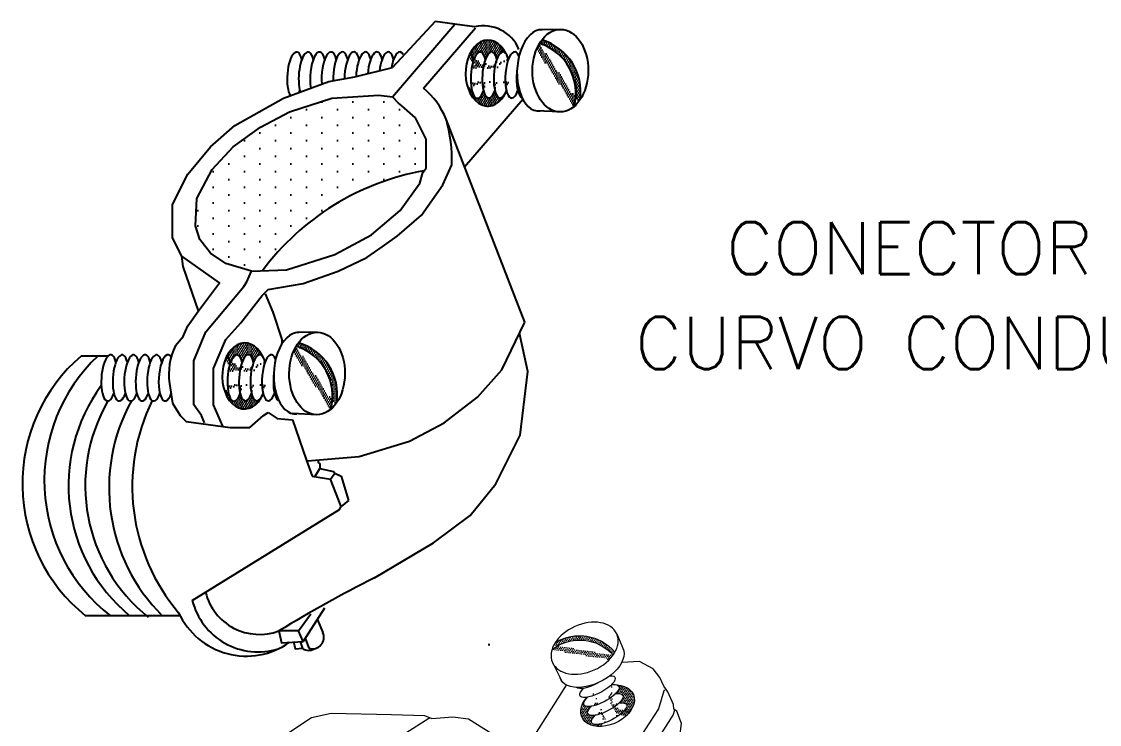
# Model space of a CAD drawing. Header units: inches. Extents: x 1693 to 10990, y 1878 to 5055.
# Drawn here: x 1929.58 to 1935.23, y 2311.41 to 2315.1 of the extents above; entities that cross this region are included whole.
import ezdxf
from ezdxf.enums import TextEntityAlignment as Align

# ---------------------------------------------------------------- set-up
doc = ezdxf.new("R2010")
doc.units = ezdxf.units.IN
doc.linetypes.add('RAYITAS', pattern=[0.375, 0.25, -0.125])
doc.layers.add('TEXTOLEYENDA', color=3, linetype='Continuous', lineweight=5)
doc.layers.add('TOMACORRIENTE', color=22, linetype='RAYITAS', lineweight=9)
doc.styles.add('Romans', font='romans.shx')
pattern_1 = [(0, (0, 0), (0.03175, 0.0635), [0, -0.0635])]
pattern_2 = [(0, (587.8235844821877, 624.3796472611075), (0.00396875, 0.0079375), [0, -0.0079375])]
pattern_3 = [(0, (585.693024622918, 624.3938007916145), (0.00396875, 0.0079375), [0, -0.0079375])]
pattern_4 = [(326, (835.4010481802201, 190.4889179258929), (0.007728836537376876, 0.004361188896506116), [0, -0.0079375])]
pattern_5 = [(326, (834.161724273084, 191.4847270883955), (0.007728836537376876, 0.004361188896506116), [0, -0.0079375])]

# ---------------------------------------------------------------- blocks, each defined once
blk = doc.blocks.new('A$C27AA7388')
at = {"linetype": 'Continuous'}
h = blk.add_hatch(dxfattribs=at)
h.set_pattern_fill('DOTS', color=1, scale=0.3, style=0)
h.set_pattern_definition([(0, (-0.5661286120598561, -5.478261244313217), (0.009375, 0.01875), [0, -0.01875])])
h.paths.add_polyline_path([(1.086045387940089, 1.546583755686811), (1.086045387940089, 1.571427755686727), (1.086045387940089, 1.576752347526281), (1.048778387940047, 1.571427755686727), (0.9431883879400402, 1.515527755686776), (0.8686543879400688, 1.434781755686799), (0.8375983879400337, 1.366458755686722), (0.8375983879400337, 1.229813755686791), (0.8562313879400563, 1.173912755686729), (0.8623756425839701, 1.149334747857324), (0.9121323879401189, 1.229813755686791), (0.9928773879400978, 1.31055875568677), (1.079834387940082, 1.354036755686707), (1.16832091152628, 1.379845226132943)], flags=17)
edge = h.paths.add_edge_path()
edge.add_line((1.16832091152628, 1.379845226132943), (1.086045387940089, 1.546583755686697))
edge.add_line((1.086045387940089, 1.546583755686811), (1.086045387940089, 1.571427755686841))
edge.add_line((1.086045387940089, 1.571427755686727), (1.16832091152628, 1.379845226132943))
edge.add_line((0.9431883879400402, 1.515527755686776), (1.048778387940047, 1.571427755686727))
edge.add_line((1.048778387940047, 1.571427755686727), (1.092256387940097, 1.577639755686732))
edge.add_line((0.8686543879400688, 1.434781755686799), (0.9431883879400402, 1.515527755686776))
edge.add_line((0.8375983879400337, 1.366458755686722), (0.8686543879400688, 1.434781755686686))
edge.add_line((0.8375983879400337, 1.229813755686791), (0.8375983879400337, 1.366458755686836))
edge.add_line((0.8562313879400563, 1.173912755686729), (0.8375983879400337, 1.229813755686678))
edge.add_line((0.9121323879401189, 1.229813755686791), (0.8607178245450768, 1.146653311401224))
edge.add_line((0.9928773879400978, 1.31055875568677), (0.9121323879401189, 1.229813755686791))
edge.add_line((1.079834387940082, 1.354036755686707), (0.9928773879400978, 1.310558755686657))
edge.add_line((1.228902387940138, 1.397514755686757), (1.079834387940082, 1.354036755686707))
at = {"linetype": 'Continuous', "true_color": 0xffffff}
h = blk.add_hatch(dxfattribs=at)
h.set_pattern_fill('DOTS', scale=0.04, style=0)
h.set_pattern_definition(pattern_1)
h.paths.add_polyline_path([(1.16832091152628, 1.379845226133057), (1.086045387940089, 1.546583755686925), (1.086045387940089, 1.571427755686727), (1.086045387940089, 1.576752347526281), (1.048778387939706, 1.571427755686614), (0.9431883879400402, 1.51552775568689), (0.8686543879400688, 1.434781755686686), (0.8375983879400337, 1.366458755686836), (0.8375983879400337, 1.229813755686791), (0.8562313879394878, 1.173912755689685), (0.8623756425839701, 1.149334747857438), (0.9121323879400052, 1.229813755686791), (0.9928773879400978, 1.31055875568677), (1.079834387940195, 1.354036755686707)])
h = blk.add_hatch(dxfattribs=at)
h.set_pattern_fill('DOTS', scale=0.005, style=0)
h.set_pattern_definition([(0, (590.5843196647937, 624.9567756702745), (0.00396875, 0.0079375), [0, -0.0079375])])
edge = h.paths.add_edge_path()
edge.add_ellipse((0.1540541278513956, 1.126080113975718), major_axis=(-0.1406218771183023, -0.09361021659364077), ratio=0.6752419698784514, start_angle=42.08972731300852, end_angle=48.86665173267492)
edge.add_arc((0.3134608919065158, 1.053303146872508), 0.2130198249620937, 109.02577030999069, 196.4488340266438, ccw=False)
edge.add_ellipse((0.1540541278513956, 1.126080113975718), major_axis=(-0.1406218771183023, -0.09361021659364077), ratio=0.6752419698784514, start_angle=210.0978226359812, end_angle=225.7331609408744)
edge.add_arc((0.3038571769853888, 1.059644850333029), 0.2220376994554411, 115.8789286694171, 197.4760293873571)
h = blk.add_hatch(dxfattribs=at)
h.set_pattern_fill('DOTS', scale=0.005, style=0)
h.set_pattern_definition(pattern_3)
edge = h.paths.add_edge_path()
edge.add_ellipse((0.3282255021703122, 0.8858000984465662), major_axis=(-0.1124975016946418, -0.07488817327491261), ratio=0.6752419698784514, start_angle=489.6781825381265, end_angle=597.2179902567689)
edge.add_ellipse((0.2765655993596283, 0.9755720176792693), major_axis=(-0.08206145160966116, -0.04722538871021698), ratio=0.3379127137654078, start_angle=494.3260374164279, end_angle=495.9264411664425, ccw=False)
edge.add_ellipse((0.3028514967863885, 0.936661631219522), major_axis=(-0.08206145160966116, -0.04722538871021698), ratio=0.3379127137654078, start_angle=494.3260374162884, end_angle=588.4633444777387, ccw=False)
edge.add_ellipse((0.3291373942131486, 0.8977512447597746), major_axis=(-0.08206145160966116, -0.04722538871021698), ratio=0.3379127137654078, start_angle=494.7314405992639, end_angle=588.4633444777387, ccw=False)
edge.add_ellipse((0.3562152134513781, 0.8592616811896505), major_axis=(0.08216463922404575, 0.04735183924345218), ratio=0.3373820542715066, start_angle=314.5234339768227, end_angle=408.86972307758776, ccw=False)
edge.add_ellipse((0.3832930326896076, 0.8207721176195264), major_axis=(0.08129242780296858, 0.04739653094710194), ratio=0.3369888101103058, start_angle=36.65766495854001, end_angle=48.4819023738105, ccw=False)
h = blk.add_hatch(dxfattribs=at)
h.set_pattern_fill('DOTS', scale=0.005, style=0)
h.set_pattern_definition(pattern_2)
edge = h.paths.add_edge_path()
edge.add_ellipse((2.45878536144005, 0.8716465679395924), major_axis=(-0.1124975016946418, -0.07488817327491261), ratio=0.6752419698784514, start_angle=489.6781825381265, end_angle=597.2179902567689)
edge.add_ellipse((2.407125458629366, 0.9614184871722955), major_axis=(-0.08206145160966116, -0.04722538871021698), ratio=0.3379127137654078, start_angle=494.3260374164279, end_angle=495.9264411664425, ccw=False)
edge.add_ellipse((2.433411356056126, 0.9225081007125482), major_axis=(-0.08206145160966116, -0.04722538871021698), ratio=0.3379127137654078, start_angle=494.3260374162884, end_angle=588.4633444777387, ccw=False)
edge.add_ellipse((2.459697253482886, 0.8835977142528009), major_axis=(-0.08206145160966116, -0.04722538871021698), ratio=0.3379127137654078, start_angle=494.7314405992639, end_angle=588.4633444777387, ccw=False)
edge.add_ellipse((2.486775072721116, 0.8451081506826768), major_axis=(0.08216463922404575, 0.04735183924345218), ratio=0.3373820542715066, start_angle=314.5234339768227, end_angle=408.86972307758776, ccw=False)
edge.add_ellipse((2.513852891959345, 0.8066185871125526), major_axis=(0.08129242780296858, 0.04739653094710194), ratio=0.3369888101103058, start_angle=36.65766495854001, end_angle=48.4819023738105, ccw=False)
h = blk.add_hatch(dxfattribs=at)
h.set_pattern_fill('DOTS', scale=0.005, style=0)
h.set_pattern_definition(pattern_3)
edge = h.paths.add_edge_path()
edge.add_ellipse((0.3291373942131486, 0.8977512447597746), major_axis=(-0.08206145160966116, -0.04722538871021698), ratio=0.3379127137654078, start_angle=314.32603741646426, end_angle=408.88270564108547, ccw=False)
edge.add_ellipse((0.3028514967863885, 0.936661631219522), major_axis=(-0.08206145160966116, -0.04722538871021698), ratio=0.3379127137654078, start_angle=340.34377987231676, end_angle=408.463344477781, ccw=False)
edge.add_ellipse((0.3282255021703122, 0.8858000984465662), major_axis=(-0.1124975016946418, -0.07488817327491261), ratio=0.6752419698784514, start_angle=306.9360940940699, end_angle=412.4219409435456)
edge.add_ellipse((0.3832930326896076, 0.8207721176195264), major_axis=(-0.08206145160966116, -0.04722538871021698), ratio=0.3379127137654078, start_angle=314.7314405993466, end_angle=348.64975369166933, ccw=False)
edge.add_ellipse((0.3562152134513781, 0.8592616811896505), major_axis=(0.08216463922404575, 0.04735183924345218), ratio=0.3373820542715066, start_angle=134.5420855487276, end_angle=228.8697230775423, ccw=False)
h = blk.add_hatch(dxfattribs=at)
h.set_pattern_fill('DOTS', scale=0.04, style=0)
h.set_pattern_definition(pattern_1)
h.paths.add_polyline_path([(0.9742443879400753, 0.2732917556867278), (0.9804553879400828, 0.2732917556867278), (1.00530038794011, 0.2546577556867078), (1.011511387940118, 0.2546577556867078), (1.204057387940111, 0.1552787556867088), (1.216480387940123, 0.1552787556867088), (1.340703387940039, 0.1118007556867724), (1.365548387940066, 0.1118007556867724), (1.464927387940065, 0.08695575568674485), (1.4959833879401, 0.08695575568674485), (1.682318387940086, 0.07453375568672982), (1.825175387940135, 0.105589755686765), (1.918343387940126, 0.1552787556867086), (1.999088387940106, 0.254657755686708), (2.023933387940133, 0.3229807556867851), (2.017722387940125, 0.4534157556867061), (1.955610387940044, 0.6024837556867904, -0.2770323405676899), (0.9857750550946186, 0.8843211100138149), (0.8997103879401037, 0.8571427556867093), (0.800331387940105, 0.8012417556867604), (0.7257963879401359, 0.7080737556867691), (0.6885293879400933, 0.6211177556867824), (0.6512623879400508, 0.5962727556867549), (0.6574733879400583, 0.5652167556867198), (0.7506413879400498, 0.4534157556867058), (0.7568523879400573, 0.4534157556867058), (0.8375983879400337, 0.3726707556867268), (0.8438093879400412, 0.3726707556867268), (0.8872873879400913, 0.3291917556867929), (0.8997103879401038, 0.3291917556867929)])
h = blk.add_hatch(dxfattribs=at)
h.set_pattern_fill('DOTS', scale=0.005, style=0)
h.set_pattern_definition(pattern_2)
edge = h.paths.add_edge_path()
edge.add_ellipse((2.459697253482886, 0.8835977142528009), major_axis=(-0.08206145160966116, -0.04722538871021698), ratio=0.3379127137654078, start_angle=314.32603741646426, end_angle=408.8827056410856, ccw=False)
edge.add_ellipse((2.433411356056126, 0.9225081007125482), major_axis=(-0.08206145160966116, -0.04722538871021698), ratio=0.3379127137654078, start_angle=340.3437798723151, end_angle=408.4633444777808, ccw=False)
edge.add_ellipse((2.45878536144005, 0.8716465679395924), major_axis=(-0.1124975016946418, -0.07488817327491261), ratio=0.6752419698784514, start_angle=306.9360940940699, end_angle=412.4219409435457)
edge.add_ellipse((2.513852891959345, 0.8066185871125526), major_axis=(-0.08206145160966116, -0.04722538871021698), ratio=0.3379127137654078, start_angle=314.7314405993467, end_angle=348.64975369166933, ccw=False)
edge.add_ellipse((2.486775072721116, 0.8451081506826768), major_axis=(0.08216463922404575, 0.04735183924345218), ratio=0.3373820542715066, start_angle=134.5420855487277, end_angle=228.8697230775423, ccw=False)
at = {"color": 1, "linetype": 'Continuous'}
blk.add_line((1.81275338794012, 2.198757755686756), (1.81275338794012, 2.198757755686756), dxfattribs=at)
at = {"color": 3, "linetype": 'Continuous'}
for p, q in [((1.30343638794011, 2.142856755686807), (1.25995838794006, 2.111800755686772)), ((1.365548387940066, 2.142856755686807), (1.30343638794011, 2.142856755686807)), ((1.25995838794006, 2.111800755686772), (1.135734387940033, 2.05589975568671)), ((1.135734387940033, 2.05589975568671), (1.067411387940069, 1.987577755686743)), ((1.067411387940069, 1.987577755686743), (0.9183433879401264, 1.739129755686804)), ((0.9183433879401264, 1.739129755686804), (0.8375983879400337, 1.602483755686762)), ((0.8313873879401399, 1.56521675568672), (0.7692753879400698, 1.484471755686741)), ((0.8375983879400337, 1.602483755686762), (0.8313873879401399, 1.56521675568672)), ((1.154368387940053, 1.596272755686755), (1.359337387940059, 1.596272755686755)), ((1.359337387940059, 1.596272755686755), (1.570517387940072, 1.546583755686811)), ((1.570517387940072, 1.546583755686811), (1.787908387940092, 1.453415755686706)), ((0.7692753879400698, 1.484471755686741), (0.7382193879400347, 1.416148755686777)), ((1.787908387940092, 1.453415755686706), (1.955610387940055, 1.347825755686813)), ((0.7382193879400347, 1.416148755686777), (0.7382193879400347, 1.242235755686806)), ((1.228902387940138, 1.397514755686757), (1.079834387940082, 1.354036755686707)), ((1.415237387940124, 1.403726755686762), (1.228902387940138, 1.397514755686757)), ((1.589151387940092, 1.378881755686734), (1.415237387940124, 1.403726755686762)), ((2.682318387940086, 1.217390755686779), (2.682318387940086, 1.403726755686762)), ((1.079834387940082, 1.354036755686707), (0.9928773879400978, 1.31055875568677)), ((1.76927538794007, 1.322980755686785), (1.589151387940092, 1.378881755686734)), ((1.955610387940055, 1.347825755686813), (2.104678387940112, 1.223601755686786)), ((0.9928773879400978, 1.31055875568677), (0.9121323879401189, 1.229813755686791)), ((1.924554387940134, 1.254657755686708), (1.76927538794007, 1.322980755686785)), ((0.7382193879400347, 1.242235755686806), (0.7754863879400773, 1.1366457556868)), ((2.135734387940033, 1.130434755686792), (1.924554387940134, 1.254657755686708)), ((0.9121323879401189, 1.229813755686791), (0.8607178245450768, 1.14665331140111)), ((2.104678387940112, 1.223601755686786), (2.154368387940053, 1.161490755686714)), ((2.651262387940051, 1.099378755686757), (2.682318387940086, 1.217390755686779)), ((0.8313873879401399, 1.105589755686765), (0.8624423879400638, 1.149067755686701)), ((0.7754863879400773, 1.105589755686765), (0.3499744071778321, 1.105589755686765)), ((0.7071633879401134, 0.8633537556867168), (0.8313873879401399, 1.105589755686765)), ((0.7754863879400773, 1.1366457556868), (0.7754863879400773, 1.105589755686765)), ((2.676107387940078, 1.068322755686722), (2.651262387940051, 1.099378755686757)), ((2.700952387940106, 0.9999997556867584), (2.676107387940078, 1.068322755686722)), ((0.06741138794006929, 0.8695647556867243), (0.1170587608030942, 0.939071237558897)), ((2.700952387940106, 0.8012417556867604), (2.744430387940042, 0.8881987556867443)), ((2.744430387940042, 0.8881987556867443), (2.75064138794005, 0.9192547556867794)), ((2.75064138794005, 0.9192547556867794), (2.756852387940057, 0.9192547556867794)), ((0.06120038794006177, 0.7950307556867529), (0.06741138794006929, 0.8695647556867243)), ((0.6015733879401068, 0.6956517556867539), (0.7071633879401134, 0.8633537556867168)), ((0.0798343879400818, 0.7453407556868115), (0.06120038794006177, 0.7950307556867529)), ((2.613995387940122, 0.7142857556867739), (2.700952387940106, 0.8012417556867604)), ((0.1046783879401119, 0.7080737556867689), (0.0798343879400818, 0.7453407556868115)), ((0.1171013879401244, 0.6770187556867313), (0.1046783879401119, 0.7080737556867689)), ((0.1171013879401244, 0.6956517556867539), (0.1233123879401319, 0.6956517556867539)), ((0.1543683879400533, 0.6211177556867824), (0.1171013879401244, 0.6770187556867313)), ((0.1233123879401319, 0.6956517556867539), (0.2102693879401158, 0.6708067556867263)), ((0.2102693879401158, 0.6708067556867263), (0.5518833879400518, 0.6770187556867313)), ((0.5518833879400518, 0.6770187556867313), (0.6015733879401068, 0.6956517556867539)), ((2.4959833879401, 0.6521737556867038), (2.613995387940122, 0.7142857556867739)), ((0.1730013879400758, 0.6086957556867674), (0.1543683879400533, 0.6211177556867824)), ((2.00530038794011, 0.6149067556867749), (2.390393387940094, 0.6211177556867824)), ((2.390393387940094, 0.6211177556867824), (2.4959833879401, 0.6521737556867038)), ((0.1730013879400758, 0.5900617556867473), (0.1730013879400758, 0.6086957556867674)), ((0.2102693879401158, 0.5403727556868034), (0.1730013879400758, 0.5900617556867473)), ((0.2785913879400823, 0.5093167556867684), (0.2102693879401158, 0.5403727556868034)), ((2.086045387940089, 0.5217387556867834), (2.148157387940046, 0.5341607556867984)), ((2.117101387940124, 0.4285707556867919), (2.086045387940089, 0.5217387556867834)), ((2.148157387940046, 0.5341607556867984), (2.272380387940075, 0.5341607556867984)), ((2.272380387940075, 0.5341607556867984), (2.266169387940067, 0.4968937556867559)), ((0.5146163879401229, 0.5093167556867684), (0.2785913879400823, 0.5093167556867684)), ((2.266169387940067, 0.4968937556867559), (2.148157387940046, 0.2919247556867504)), ((2.129523387940139, 0.2857137556867428), (2.117101387940124, 0.4285707556867919)), ((1.061200387940062, 0.149067755686815), (0.8624423879400638, 0.2670807556867203)), ((2.129523387940139, 0.2857137556867428), (2.104678387940112, 0.2111797556867714)), ((2.148157387940046, 0.2919247556867504), (2.129523387940139, 0.2857137556867428)), ((2.104678387940112, 0.2111797556867714), (2.061200387940062, 0.149067755686815)), ((1.278591387940082, 0.06211175568671479), (1.061200387940062, 0.149067755686815)), ((2.061200387940062, 0.149067755686815), (2.00530038794011, 0.09316775568674984)), ((1.527039387940135, 0.006210755686765879), (1.278591387940082, 0.06211175568671479)), ((2.00530038794011, 0.09316775568674984), (1.924554387940134, 0.04347775568680845)), ((1.75064138794005, -2.443132416374283e-07), (1.527039387940135, 0.006210755686765879)), ((1.825175387940135, 0.01242175568677339), (1.75064138794005, -2.443132416374283e-07)), ((1.924554387940134, 0.04347775568680845), (1.825175387940135, 0.01242175568677339))]:
    blk.add_line(p, q, dxfattribs=at)
at = {"color": 7, "linetype": 'Continuous', "true_color": 0xffffff}
for p, q in [((0.9431883879400402, 1.515527755686776), (1.048778387940047, 1.571427755686727)), ((1.048778387940047, 1.571427755686727), (1.092256387940097, 1.577639755686732)), ((1.092256387940097, 1.577639755686732), (1.154368387940053, 1.596272755686755)), ((0.8686543879400688, 1.434781755686799), (0.9431883879400402, 1.515527755686776)), ((0.8375983879400337, 1.366458755686722), (0.8686543879400688, 1.434781755686799)), ((0.8375983879400337, 1.229813755686791), (0.8375983879400337, 1.366458755686722)), ((0.2946760049696877, 1.219690330569392), (0.3461696300089443, 1.13420695780087)), ((0.8562313879400563, 1.173912755686729), (0.8375983879400337, 1.229813755686791)), ((2.425235864239426, 1.205536800062418), (2.476729489278682, 1.120053427293897)), ((0.8624423879400638, 1.149067755686701), (0.8562313879400563, 1.173912755686729)), ((0.0134322507331035, 1.032469897382043), (0.06130195607920541, 0.9642708491355734)), ((2.143992110002841, 1.018316366875069), (2.191861815348943, 0.9501173186285996)), ((1.955610387940055, 0.6024837556867624), (2.00530038794011, 0.6149067556867749))]:
    blk.add_line(p, q, dxfattribs=at)
for points in [[(1.582938793359176, 2.559002188105296), (1.58994253785545, 2.500424682711127), (1.538714538663726, 2.493157597014942), (1.536571287715333, 2.422592587183772), (1.484676778495896, 2.412701877722384), (1.493717312233798, 2.35371211751692), (1.438442241578514, 2.343864218421004), (1.44814715359621, 2.28939171701245), (1.395690183313604, 2.28021155057786), (1.395690183313604, 2.224599973259956), (1.351261678262517, 2.214062855297698), (1.351261678262517, 2.142856755686807)], [(2.881076387940084, 1.807452755686768), (2.824934358512223, 1.769521767165429), (2.839109317066004, 1.732565242096939), (2.77993010366788, 1.695598036008505), (2.794638850991646, 1.653210582285283), (2.746507534767375, 1.634216100803087), (2.761503511134151, 1.594082719363314), (2.708318593874196, 1.572789627045495), (2.725078886567076, 1.529085341408063), (2.677449465622885, 1.512038856738968), (2.682318387940086, 1.403726755686762)]]:
    blk.add_lwpolyline(points, dxfattribs=at)
at = {"color": 3, "linetype": 'Continuous'}
for points in [[(2.222691387940131, 1.204968755686764, 0), (2.185424387940088, 1.248446755686814, 0), (2.067411387940069, 1.360247755686714, 0), (1.881076387940084, 1.484471755686741, 0), (1.638840387940036, 1.596272755686755, 0), (1.45250538794005, 1.652173755686704, 0), (1.284803387940087, 1.677018755686731, 0), (1.092256387940097, 1.670806755686726, 0), (0.9556103879400553, 1.633539755686797, 0), (0.8375983879400337, 1.577639755686732, 0)], [(0.8375983879400337, 1.577639755686732, 0), (0.8313873879401399, 1.571427755686727, 0)], [(0.8251753879401349, 1.099378755686757, 0), (0.8189643879401274, 1.105589755686765, 0), (0.7754863879400773, 1.105589755686765, 0)], [(2.402815387940109, 1.068322755686722, 0), (2.421449387940129, 1.111800755686772, 0), (2.607784387940114, 1.111800755686772, 0), (2.651262387940051, 1.099378755686757, 0)], [(2.75064138794005, 0.9192547556867794, 0), (2.719585387940128, 0.9937887556867508, 0), (2.694741387940098, 0.9937887556867508, 0), (2.682318387940086, 0.9254657556867869, 0), (2.613995387940122, 0.8322977556867954, 0), (2.527039387940135, 0.7639747556867178, 0), (2.427660387940136, 0.7142857556867739, 0), (2.328281387940137, 0.6894407556867463, 0), (2.135734387940033, 0.6832297556867388, 0)], [(0.7009523879401058, 0.8509317556868154, 0), (0.7320083879401409, 0.8571427556867093, 0), (0.8375983879400337, 0.9192547556867794, 0), (0.9680323879400703, 0.9565217556867083, 0), (1.266169387940067, 0.9565217556867083, 0), (1.433871387940144, 0.9192547556867794, 0), (1.595362387940099, 0.8633537556867168, 0), (1.7941193879401, 0.7639747556867178, 0), (1.899710387940104, 0.6956517556867539, 0), (1.912132387940119, 0.6956517556867539, 0), (1.96803238794007, 0.6770187556867313, 0), (2.135734387940033, 0.6832297556867388, 0)], [(0.6512623879400508, 0.5962727556867549, 0), (0.6574733879400583, 0.5652167556867198, 0), (0.7506413879400498, 0.4534157556867058, 0), (0.7568523879400573, 0.4534157556867058, 0), (0.8375983879400337, 0.3726707556867268, 0), (0.8438093879400412, 0.3726707556867268, 0), (0.8872873879400913, 0.3291917556867929, 0), (0.8997103879401038, 0.3291917556867929, 0), (0.9742443879400753, 0.2732917556867278, 0), (0.9804553879400828, 0.2732917556867278, 0), (1.00530038794011, 0.2546577556867078, 0), (1.011511387940118, 0.2546577556867078, 0), (1.204057387940111, 0.1552787556867088, 0), (1.216480387940123, 0.1552787556867088, 0), (1.340703387940039, 0.1118007556867724, 0), (1.365548387940066, 0.1118007556867724, 0), (1.464927387940065, 0.08695575568674485, 0), (1.4959833879401, 0.08695575568674485, 0), (1.682318387940086, 0.07453375568672982, 0), (1.825175387940135, 0.1055897556867649, 0), (1.918343387940126, 0.1552787556867088, 0), (1.999088387940105, 0.2546577556867078, 0), (2.023933387940133, 0.3229807556867854, 0), (2.017722387940125, 0.4534157556867058, 0), (1.955610387940055, 0.6024837556867624, 0), (1.850020387940049, 0.6459627556868099, 0), (1.669896387940071, 0.7577637556867103, 0), (1.489772387940093, 0.8385087556868029, 0), (1.334492387940031, 0.8819867556867393, 0), (1.197846387940103, 0.9006207556867594, 0), (1.017722387940125, 0.8944097556867519, 0), (0.8997103879401038, 0.8571427556867093, 0), (0.8003313879401048, 0.8012417556867604, 0), (0.7257963879401359, 0.7080737556867689, 0), (0.6885293879400933, 0.6211177556867824, 0), (0.6512623879400508, 0.5962727556867549, 0), (0.1978463879401033, 0.5962727556867549, 0), (0.1730013879400758, 0.6024837556867624, 0)]]:
    blk.add_polyline3d(points, dxfattribs=at)
at = {"color": 7, "linetype": 'Continuous', "true_color": 0xffffff}
for points in [[(1.086045387940089, 1.571427755686727, 0), (1.086045387940089, 1.577639755686732, 0)], [(1.16832091152628, 1.379845226132943, 0), (1.086045387940089, 1.546583755686811, 0), (1.086045387940089, 1.571427755686727, 0)], [(1.25995838794006, 1.403726755686762, 0), (1.24132438794004, 1.453415755686706, 0), (1.197846387940103, 1.527949755686791, 0), (1.185424387940088, 1.596272755686755, 0)]]:
    blk.add_polyline3d(points, dxfattribs=at)
at = {"color": 1, "linetype": 'Continuous'}
for points in [[(1.25995838794006, 1.403726755686762, 0), (1.25995838794006, 1.397514755686757, 0)], [(2.222691387940131, 1.204968755686764, 0), (2.222691387940131, 1.198757755686756, 0)]]:
    blk.add_polyline3d(points, dxfattribs=at)
at = {"color": 7, "linetype": 'Continuous', "true_color": 0xffffff}
for centre, radius, start, end in [((1.824255607941041, 1.478924926798641), 1.106707140752122, 17.2686030350189, 102.5944899463504), ((1.730076110041864, 1.328383771597828), 1.180388628959578, 20.02401013747344, 96.81813002817222), ((1.721428607369944, 1.311599181462043), 1.126267542010757, 17.65668876148976, 99.44685429658819), ((1.66918175107196, 1.208801266926116), 1.158278302092153, 19.42865898483005, 98.71312691900775), ((1.6237016661795, 1.131780630241224), 1.170847050260635, 19.83612078523923, 98.62333594038076), ((1.630124525042902, 1.137203131482693), 1.112380938388146, 19.6921978218141, 104.5183502659803), ((0.3038571769853888, 1.059644850332916), 0.2220376994554394, 115.8789286694062, 197.4760293872934), ((0.3134608919066295, 1.053303146872622), 0.2130198249620867, 109.0257703100497, 196.4488340266695), ((2.434417036255127, 1.045491319825942), 0.2220376994554394, 115.8789286694062, 197.4760293872934), ((2.444020751176367, 1.039149616365648), 0.2130198249620867, 109.0257703100497, 196.4488340266695), ((1.705509354794458, 1.551433959529049), 0.9813546841752753, 222.8270558674466, 284.7648656996311)]:
    blk.add_arc(centre, radius, start, end, dxfattribs=at)
at = {"color": 3, "linetype": 'Continuous'}
for centre, radius, start, end in [((1.523514592244396, 0.8817889650974848), 1.27092300874754, 24.24731767356051, 97.13990067893454), ((2.667209349531731, 0.8229947228718402), 0.1315365662187742, 316.7802830848739, 47.038513213238), ((2.323667413525186, 1.1748949927578), 0.6232276432095878, 291.5914290470471, 314.8323293235261), ((2.286680747183937, 1.142241763834249), 0.6082491370681292, 268.6528123394695, 295.9671490207724)]:
    blk.add_arc(centre, radius, start, end, dxfattribs=at)
at = {"color": 7, "linetype": 'Continuous', "true_color": 0xffffff}
for centre in [(0.1540541278513956, 1.126080113975718), (2.284613987121134, 1.111926583468744)]:
    blk.add_ellipse(centre, major_axis=(-0.1406218771183023, -0.09361021659364077), ratio=0.6752419698784514, dxfattribs=at)
for centre, major_axis, ratio, start_param, end_param in [((0.1996047540629888, 1.056310805537123), (-0.142613340821158, -0.08590767607778163), 0.5642748827351495, 6.282415737384299, 9.519672629656245), ((2.330164613332727, 1.042157275030149), (-0.142613340821158, -0.08590767607778163), 0.5642748827351495, 6.282415737384299, 9.519672629656245), ((0.2765655993596283, 0.9755720176792693), (-0.08206145160966116, -0.04722538871021698), 0.3379127137654078, 5.675110731653342, 10.27062288843413), ((0.2502797019328682, 1.014482404139017), (-0.08206145160966116, -0.04722538871021698), 0.3379127137654078, 7.764790379593123, 9.310584826286563), ((2.380839561202606, 1.000328873632043), (-0.08206145160966116, -0.04722538871021698), 0.3379127137654078, 7.764790379593123, 9.310584826286563), ((0.3282255021703122, 0.8858000984465662), (-0.1124975016946418, -0.07488817327491261), 0.6752419698784514, 5.357045435152641, 10.42342028212403), ((0.3028514967863885, 0.936661631219522), (-0.08206145160966116, -0.04722538871021698), 0.3379127137654078, 5.486024277664192, 10.27062288843413), ((2.407125458629366, 0.9614184871722955), (-0.08206145160966116, -0.04722538871021698), 0.3379127137654078, 5.675110731653342, 10.27062288843413), ((2.45878536144005, 0.8716465679395924), (-0.1124975016946418, -0.07488817327491261), 0.6752419698784514, 5.357045435152641, 10.42342028212403), ((0.3291373942131486, 0.8977512447597746), (-0.08206145160966116, -0.04722538871021698), 0.3379127137654078, 5.486024277664192, 10.27062288843413), ((2.433411356056126, 0.9225081007125482), (-0.08206145160966116, -0.04722538871021698), 0.3379127137654078, 5.486024277664192, 10.27062288843413), ((2.459697253482886, 0.8835977142528009), (-0.08206145160966116, -0.04722538871021698), 0.3379127137654078, 5.486024277664192, 10.27062288843413), ((0.3562152134513781, 0.8592616811896505), (0.08216463922404575, 0.04735183924345218), 0.3373820542715066, 2.34265522519839, 7.136122879421348), ((2.486775072721116, 0.8451081506826768), (0.08216463922404575, 0.04735183924345218), 0.3373820542715066, 2.34265522519839, 7.136122879421348), ((2.513852891959345, 0.8066185871125526), (0.08129242780296858, 0.04739653094710194), 0.3369888101103058, 0.6397969496194724, 0.8461688240534486), ((0.3832930326896076, 0.8207721176195264), (-0.08206145160966116, -0.04722538871021698), 0.3379127137654078, 5.486024277664192, 6.085086138186885), ((2.513852891959345, 0.8066185871125526), (-0.08206145160966116, -0.04722538871021698), 0.3379127137654078, 5.486024277664192, 6.085086138186885), ((2.643698535470207, 0.6112250090345697), (-0.08206145160966116, -0.04722538871021698), 0.3379127137654078, 5.486024277664192, 10.27062288843413), ((2.669984432896968, 0.5723146225748224), (-0.08206145160966116, -0.04722538871021698), 0.3379127137654078, 5.486024277664192, 10.27062288843413), ((0.5657104710539897, 0.5475577666220488), (-0.08206145160966116, -0.04722538871021698), 0.3379127137654078, 5.486024277664066, 10.27062288843413), ((2.696270330323728, 0.533404236115075), (-0.08206145160966116, -0.04722538871021698), 0.3379127137654078, 5.486024277664066, 10.27062288843413), ((2.696270330323728, 0.533404236115075), (-0.08206145160966116, -0.04722538871021698), 0.3379127137654078, 5.486024277664192, 10.27062288843413), ((2.696270330323728, 0.533404236115075), (-0.08206145160966116, -0.04722538871021698), 0.3379127137654078, 5.486024277664192, 10.27062288843413), ((0.5919963684807499, 0.5086473801623015), (-0.08206145160966116, -0.04722538871021698), 0.3379127137654078, 5.486024277664192, 10.27062288843413), ((0.61828226590751, 0.4697369937025542), (-0.08206145160966116, -0.04722538871021698), 0.3379127137654078, 5.486024277664192, 10.27062288843413), ((2.722556227750488, 0.4944938496553277), (-0.08206145160966116, -0.04722538871021698), 0.3379127137654078, 5.486024277664192, 10.27062288843413), ((0.6445681633342701, 0.4308266072428069), (-0.08206145160966116, -0.04722538871021698), 0.3379127137654078, 5.486024277664192, 10.27062288843413), ((2.748842125177248, 0.4555834631955804), (-0.08206145160966116, -0.04722538871021698), 0.3379127137654078, 5.486024277664192, 10.27062288843413), ((2.775128022604008, 0.4166730767358331), (-0.08206145160966116, -0.04722538871021698), 0.3379127137654078, 5.486024277664192, 10.27062288843413), ((0.6708540607610303, 0.3919162207830595), (-0.08206145160966116, -0.04722538871021698), 0.3379127137654078, 5.486024277664192, 10.27062288843413), ((0.6971399581877904, 0.3530058343233122), (-0.08206145160966116, -0.04722538871021698), 0.3379127137654078, 5.486024277664192, 10.27062288843413), ((0.7234258556145505, 0.3140954478635649), (-0.08206145160966116, -0.04722538871021698), 0.3379127137654078, 5.486024277664192, 10.27062288843413), ((0.7497117530413107, 0.2751850614038176), (-0.08206145160966116, -0.04722538871021698), 0.3379127137654078, 5.486024277664192, 10.27062288843413), ((0.7759976504680708, 0.2362746749440703), (-0.08206145160966116, -0.04722538871021698), 0.3379127137654078, 5.486024277664192, 10.27062288843413), ((0.8022835478948309, 0.197364288484323), (-0.08206145160966116, -0.04722538871021698), 0.3379127137654078, 5.486024277664192, 10.27062288843413)]:
    blk.add_ellipse(centre, major_axis=major_axis, ratio=ratio, start_param=start_param, end_param=end_param, dxfattribs=at)
at = {"color": 1, "linetype": 'Continuous'}
blk.add_ellipse((0.3832930326896076, 0.8207721176195264), major_axis=(0.08129242780296858, 0.04739653094710194), ratio=0.3369888101103058, start_param=0.6397969496194724, end_param=0.8461688240534486, dxfattribs=at)
blk = doc.blocks.new('A$C346258E0')
at = {"linetype": 'Continuous', "ltscale": 0.05}
h = blk.add_hatch(dxfattribs=at)
h.set_pattern_fill('DOTS', color=256, scale=0.005, angle=-34.00000000000001, style=0)
h.set_pattern_definition([(326, (838.5316031982302, 189.2162769390108), (0.007728836537376876, 0.004361188896506116), [0, -0.0079375])])
edge = h.paths.add_edge_path()
edge.add_ellipse((0.201031172152625, 2.201605892300336), major_axis=(-0.1689269884658142, 0.001028369026146445), ratio=0.6752419698784514, start_angle=42.08972731292544, end_angle=48.86665173268522)
edge.add_arc((0.2924890053336638, 2.052131920930492), 0.2130198249620865, 75.02577031010537, 162.4488340267089, ccw=False)
edge.add_ellipse((0.201031172152625, 2.201605892300336), major_axis=(-0.1689269884658142, 0.001028369026146445), ratio=0.6752419698784514, start_angle=210.0978226360817, end_angle=225.7331609411485)
edge.add_arc((0.2880734003987299, 2.062759760604081), 0.2220376994554394, 81.87892866955619, 163.4760293873568)
h = blk.add_hatch(dxfattribs=at)
h.set_pattern_fill('DOTS', color=256, scale=0.005, angle=-34.00000000000001, style=0)
h.set_pattern_definition(pattern_5)
edge = h.paths.add_edge_path()
edge.add_ellipse((0.2185018949689947, 1.914407360755376), major_axis=(-0.09444012887321737, 0.006736559769344079), ratio=0.3379127137654078, start_angle=314.32603741646426, end_angle=408.8827056409963, ccw=False)
edge.add_ellipse((0.2184683103535008, 1.961364420395626), major_axis=(-0.09444012887321737, 0.006736559769344079), ratio=0.3379127137654078, start_angle=340.3437798724524, end_angle=408.4633444779258, ccw=False)
edge.add_ellipse((0.211062905996755, 1.905009334985721), major_axis=(-0.1351415907726514, 0.0008226952209171566), ratio=0.6752419698784514, start_angle=306.9360940940699, end_angle=412.4219409961196)
edge.add_ellipse((0.2203527724195737, 1.820305323334765), major_axis=(-0.09444012887321737, 0.006736559769344079), ratio=0.3379127137654078, start_angle=314.7314405994409, end_angle=348.64975369166933, ccw=False)
edge.add_ellipse((0.2194273336942842, 1.867356342045127), major_axis=(0.09459638552338974, -0.006689429307912414), ratio=0.3373820542715066, start_angle=134.5420855488218, end_angle=228.8697230775796, ccw=False)
h = blk.add_hatch(dxfattribs=at)
h.set_pattern_fill('DOTS', color=256, scale=0.005, angle=-34.00000000000001, style=0)
h.set_pattern_definition(pattern_5)
edge = h.paths.add_edge_path()
edge.add_ellipse((0.211062905996755, 1.905009334985721), major_axis=(-0.1351415907726514, 0.0008226952209171567), ratio=0.6752419698784514, start_angle=489.6781825381265, end_angle=597.2179902567689)
edge.add_ellipse((0.2184347257380068, 2.008321480035761), major_axis=(-0.09444012887321737, 0.006736559769344077), ratio=0.3379127137654078, start_angle=494.3260374164279, end_angle=495.9264411664425, ccw=False)
edge.add_ellipse((0.2184683103535008, 1.961364420395626), major_axis=(-0.09444012887321737, 0.006736559769344077), ratio=0.3379127137654078, start_angle=494.3260374162884, end_angle=588.4633444777387, ccw=False)
edge.add_ellipse((0.2185018949689947, 1.914407360755376), major_axis=(-0.09444012887321737, 0.006736559769344077), ratio=0.3379127137654078, start_angle=494.7314405992639, end_angle=588.4633444777387, ccw=False)
edge.add_ellipse((0.2194273336942842, 1.867356342045127), major_axis=(0.09459638552338974, -0.006689429307912408), ratio=0.3373820542715066, start_angle=314.5234339768227, end_angle=408.86972307758776, ccw=False)
edge.add_ellipse((0.2203527724195737, 1.820305323334765), major_axis=(0.09389828076763014, -0.006164643769412775), ratio=0.3369888101103058, start_angle=36.65766495854001, end_angle=48.4819023738105, ccw=False)
h = blk.add_hatch(dxfattribs=at)
h.set_pattern_fill('DOTS', color=256, scale=0.04, style=0)
h.set_pattern_definition(pattern_1)
h.paths.add_polyline_path([(0.6105388952567119, 1.64440040798918), (0.5993170832043688, 1.651881214542527), (0.4813050832043473, 1.651881214542527), (0.3943480832043633, 1.608403214542477), (0.3446590832043033, 1.552503214542525), (0.3335824263250517, 1.539651934896255), (0.3073920832043768, 1.515236214542483), (0.3011810832043693, 1.459335214542421), (0.3136030832043843, 1.26678821454243), (0.3695040832043333, 1.09287521454246), (0.4316150832042922, 0.9748632145424381), (0.5123610832043823, 0.8630622145424242), (0.6055280832043761, 0.7761052145424403), (0.7235410832042817, 0.7139932145424837), (0.8353420832042959, 0.7077822145424761), (0.8912430832043582, 0.726416214542496), (0.9471430832043096, 0.7698942145424325), (0.9906220832043573, 0.8320062145425028), (1.021677083204281, 0.937596214542509), (1.019745068980994, 0.9820337859312918, -0.1904884025821194)])
h = blk.add_hatch(dxfattribs=at)
h.set_pattern_fill('DOTS', color=256, scale=0.005, angle=-34.00000000000001, style=0)
h.set_pattern_definition([(326, (839.7709271053662, 188.2204677765081), (0.007728836537376876, 0.004361188896506116), [0, -0.0079375])])
edge = h.paths.add_edge_path()
edge.add_ellipse((1.440355079288679, 1.205796729797726), major_axis=(-0.1689269884658142, 0.001028369026146445), ratio=0.6752419698784514, start_angle=42.08972731292543, end_angle=48.86665173268521)
edge.add_arc((1.531812912469718, 1.056322758427882), 0.2130198249620867, 75.02577031010549, 162.448834026709, ccw=False)
edge.add_ellipse((1.440355079288679, 1.205796729797726), major_axis=(-0.1689269884658142, 0.001028369026146445), ratio=0.6752419698784514, start_angle=210.0978226360818, end_angle=225.7331609411485)
edge.add_arc((1.527397307534784, 1.066950598101471), 0.2220376994554396, 81.8789286695562, 163.4760293873568)
h = blk.add_hatch(dxfattribs=at)
h.set_pattern_fill('DOTS', color=256, scale=0.005, angle=-34.00000000000001, style=0)
h.set_pattern_definition(pattern_4)
edge = h.paths.add_edge_path()
edge.add_ellipse((1.457825802105049, 0.9185981982527665), major_axis=(-0.09444012887321737, 0.006736559769344079), ratio=0.3379127137654078, start_angle=314.32603741646426, end_angle=408.8827056409963, ccw=False)
edge.add_ellipse((1.457792217489555, 0.9655552578930156), major_axis=(-0.09444012887321737, 0.006736559769344079), ratio=0.3379127137654078, start_angle=340.3437798724524, end_angle=408.4633444779258, ccw=False)
edge.add_ellipse((1.450386813132809, 0.9092001724831107), major_axis=(-0.1351415907726514, 0.0008226952209171566), ratio=0.6752419698784514, start_angle=306.9360940940699, end_angle=412.4219409961196)
edge.add_ellipse((1.459676679555628, 0.8244961608321546), major_axis=(-0.09444012887321737, 0.006736559769344079), ratio=0.3379127137654078, start_angle=314.7314405994409, end_angle=348.64975369166933, ccw=False)
edge.add_ellipse((1.458751240830338, 0.8715471795425174), major_axis=(0.09459638552338974, -0.006689429307912414), ratio=0.3373820542715066, start_angle=134.5420855488218, end_angle=228.8697230775796, ccw=False)
h = blk.add_hatch(dxfattribs=at)
h.set_pattern_fill('DOTS', color=256, scale=0.005, angle=-34.00000000000001, style=0)
h.set_pattern_definition(pattern_4)
edge = h.paths.add_edge_path()
edge.add_ellipse((1.450386813132809, 0.9092001724831107), major_axis=(-0.1351415907726514, 0.0008226952209171567), ratio=0.6752419698784514, start_angle=489.6781825381265, end_angle=597.2179902567689)
edge.add_ellipse((1.457758632874061, 1.012512317533151), major_axis=(-0.09444012887321737, 0.006736559769344077), ratio=0.3379127137654078, start_angle=494.3260374164279, end_angle=495.9264411664425, ccw=False)
edge.add_ellipse((1.457792217489555, 0.9655552578930156), major_axis=(-0.09444012887321737, 0.006736559769344077), ratio=0.3379127137654078, start_angle=494.3260374162884, end_angle=588.4633444777387, ccw=False)
edge.add_ellipse((1.457825802105049, 0.9185981982527665), major_axis=(-0.09444012887321737, 0.006736559769344077), ratio=0.3379127137654078, start_angle=494.7314405992639, end_angle=588.4633444777387, ccw=False)
edge.add_ellipse((1.458751240830338, 0.8715471795425174), major_axis=(0.09459638552338974, -0.006689429307912408), ratio=0.3373820542715066, start_angle=314.5234339768227, end_angle=408.86972307758776, ccw=False)
edge.add_ellipse((1.459676679555628, 0.8244961608321546), major_axis=(0.09389828076763014, -0.006164643769412775), ratio=0.3369888101103058, start_angle=36.65766495854001, end_angle=48.4819023738105, ccw=False)
at = {"linetype": 'Continuous'}
blk.add_line((0.03210418368678347, 2.20263426132658), (0.03365354420293443, 2.119326288397019), dxfattribs=at)
at = {"linetype": 'Continuous', "ltscale": 0.05}
for p, q in [((0.3699581606183528, 2.200577523274319), (0.3648466151061029, 2.100913725724581)), ((1.271428090822837, 1.20682509882397), (1.272977451338988, 1.123517125894409)), ((1.609282067754407, 1.204768360771709), (1.604170522242157, 1.105104563221971)), ((2.431324045956671, 0.6453655697523573), (2.431324045956671, 0.2581656177684408)), ((1.368768502065677, 0.3504618834884923), (1.368768502065677, 0.2400173173327858))]:
    blk.add_line(p, q, dxfattribs=at)
at = {"color": 3, "linetype": 'Continuous', "ltscale": 0.05}
for p, q in [((1.431615083204292, 2.06803121454243), (1.27486807307389, 2.034435789279087)), ((1.69248508320436, 2.036975214542508), (1.431615083204292, 2.06803121454243)), ((1.891243083204358, 1.937596214542509), (1.69248508320436, 2.036975214542508)), ((2.021677083204281, 1.832006214542503), (1.891243083204358, 1.937596214542509)), ((0.2732270790519351, 1.641760404318575), (0.0258939728111045, 1.854151576006529)), ((0.02167708320428119, 1.850639214542525), (0.009255083204379844, 1.757472214542418)), ((2.133479083204293, 1.682937214542449), (2.021677083204281, 1.832006214542503)), ((0.3073920832043768, 1.515236214542483), (0.01083854160231112, 1.769894214542433)), ((0.6676400832043328, 1.720204214542491), (0.5868950832043538, 1.757472214542418)), ((0.7918640832043593, 1.633248214542505), (0.6676400832043328, 1.720204214542491)), ((2.276336083204342, 1.440701214542514), (2.133479083204293, 1.682937214542449)), ((0.4813050832043473, 1.651881214542527), (0.3943480832043633, 1.608403214542477)), ((0.5993170832043688, 1.651881214542527), (0.4813050832043473, 1.651881214542527)), ((0.6179510832042752, 1.639459214542512), (0.5993170832043688, 1.651881214542527)), ((0.6614290832043253, 1.627037214542497), (0.6179510832042752, 1.639459214542512)), ((0.8788200832043458, 1.533869214542506), (0.7918640832043593, 1.633248214542505)), ((0.3943480832043633, 1.608403214542477), (0.3446590832043057, 1.552503214542526)), ((0.7732300832043393, 1.546291214542521), (0.6614290832043253, 1.627037214542497)), ((0.3446590832043057, 1.552503214542526), (0.3335824263250515, 1.539651934896256)), ((0.8726090832043383, 1.428279214542499), (0.7732300832043393, 1.546291214542521)), ((0.2266460832042867, 1.359956214542422), (0.1886086721525544, 1.514246047624511)), ((0.3335824263250515, 1.539651934896256), (0.3073920832043768, 1.515236214542483)), ((0.9222990832042797, 1.471757214542436), (0.8788200832043458, 1.533869214542506)), ((0.9657770832043298, 1.409645214542479), (0.9222990832042797, 1.471757214542436)), ((0.9533540832043172, 1.279211214542443), (0.8726090832043383, 1.428279214542499)), ((1.021677083204281, 1.291633214542458), (0.9657770832043298, 1.409645214542479)), ((0.2452800832043067, 1.254366214542529), (0.2266460832042867, 1.359956214542422)), ((1.860187083204323, 1.304055214542473), (1.959566083204322, 1.335111214542508)), ((1.959566083204322, 1.335111214542508), (1.984410083204352, 1.304055214542473)), ((1.071367083204336, 1.148776214542522), (1.021677083204281, 1.291633214542458)), ((1.847764083204311, 1.279211214542443), (1.860187083204323, 1.304055214542473)), ((1.984410083204352, 1.304055214542473), (1.872609083204338, 1.260577214542423)), ((0.3136030832043843, 1.06803121454243), (0.2452800832043067, 1.254366214542529)), ((1.015466083204274, 1.080453214542445), (0.9533540832043172, 1.279211214542443)), ((1.872609083204338, 1.260577214542423), (1.847764083204311, 1.279211214542443)), ((1.860187083204323, 1.186043214542451), (1.872609083204338, 1.260577214542423)), ((1.096212083204364, 1.005919214542473), (1.071367083204336, 1.148776214542522)), ((1.63037308320429, 1.105298214542472), (1.791864083204359, 1.161198214542424)), ((1.791864083204359, 1.161198214542424), (1.860187083204323, 1.186043214542451)), ((1.624162083204283, 1.043186214542516), (1.63037308320429, 1.105298214542472)), ((0.4254040832042847, 0.8692732145424316), (0.3136030832043843, 1.06803121454243)), ((1.021677083204281, 0.9375962145425092), (1.015466083204274, 1.080453214542445)), ((1.599317083204369, 1.005919214542473), (1.624162083204283, 1.043186214542516)), ((1.12105608320428, 0.9810742145424456), (1.096212083204364, 1.005919214542473)), ((1.232858083204292, 0.8941182145424591), (1.12105608320428, 0.9810742145424456)), ((1.611740083204381, 0.9872852145424531), (1.599317083204369, 1.005919214542473)), ((1.661429083204325, 0.9313852145425017), (1.611740083204381, 0.9872852145424531)), ((1.065156083204329, 0.9189622145424892), (1.021677083204281, 0.9375962145425092)), ((1.661429083204325, 0.8506392145425252), (1.661429083204325, 0.9313852145425017)), ((1.083789083204351, 0.9065402145424741), (1.065156083204329, 0.9189622145424892)), ((1.270125083204334, 0.7512602145425262), (1.083789083204351, 0.9065402145424741)), ((1.301181083204369, 0.8320062145425027), (1.232858083204292, 0.8941182145424591)), ((0.5123610832043823, 0.7698942145424326), (0.4254040832042847, 0.8692732145424316)), ((1.636584083204298, 0.6705152145424336), (1.661429083204325, 0.8506392145425252)), ((1.419193083204277, 0.7823162145424476), (1.301181083204369, 0.8320062145425027)), ((1.655218083204318, 0.8195832145424902), (1.568261083204334, 0.7823162145424476)), ((0.6241620832042827, 0.6767262145424411), (0.5123610832043823, 0.7698942145424326)), ((1.388137083204356, 0.7015712145424686), (1.270125083204334, 0.7512602145425262)), ((1.568261083204334, 0.7823162145424476), (1.419193083204277, 0.7823162145424476)), ((1.18316808320435, 0.7202042145424912), (1.003044083204372, 0.6580932145424185)), ((1.245280083204307, 0.6767262145424411), (1.18316808320435, 0.7202042145424912)), ((1.611740083204381, 0.7326272145425037), (1.568261083204334, 0.7015712145424686)), ((1.642795083204305, 0.7450492145425187), (1.611740083204381, 0.7326272145425037)), ((0.7483850832043117, 0.6146142145424847), (0.6241620832042827, 0.6767262145424411)), ((1.288758083204357, 0.6580932145424185), (1.245280083204307, 0.6767262145424411)), ((1.568261083204334, 0.7015712145424686), (1.388137083204356, 0.7015712145424686)), ((1.611740083204381, 0.6456702145425197), (1.636584083204298, 0.6705152145424336)), ((0.9595660832043222, 0.6518812145425272), (0.8850310832043533, 0.6146142145424847)), ((1.003044083204372, 0.6580932145424185), (0.9595660832043222, 0.6518812145425272)), ((1.326025083204286, 0.6270372145424972), (1.288758083204357, 0.6580932145424185)), ((1.562050083204326, 0.6146142145424847), (1.611740083204381, 0.6456702145425197)), ((0.8850310832043533, 0.6146142145424847), (0.7483850832043117, 0.6146142145424847)), ((1.481305083204347, 0.6021922145424696), (1.562050083204326, 0.6146142145424847))]:
    blk.add_line(p, q, dxfattribs=at)
for points in [[(0.5942245853675558, 1.809334072920251), (0.317771779169675, 2.047893202575437)], [(1.230581898683226, 2.055616160509771), (0.3988711258756439, 1.733728659397457)], [(0.02167708320450856, 1.850639214542412), (0, 1.689149214542454), (0.1886086721525544, 1.514246047624511)], [(1.18316808320435, 0.7202042145424912), (1.068798130205209, 0.8067232291869004), (0.9595660832043222, 0.6518812145425272)]]:
    blk.add_lwpolyline(points, dxfattribs=at)
at = {"linetype": 'Continuous', "ltscale": 0.05}
for points in [[(2.400559083204371, 1.235732214542509), (2.537205083204299, 1.148776214542522), (2.493727083204362, 1.130142214542502), (2.493727083204476, 1.049397214542523), (2.542623721425684, 1.06050287458504), (2.537205083204299, 1.148776214542522)], [(2.446039104598299, 1.206790564290486), (2.49993808320437, 1.229521214542501)], [(2.493727083204362, 1.130142214542502), (2.42382149460218, 1.179871249872349)], [(2.523985281536284, 1.157589494484569), (2.564640861115436, 1.172025294493778)], [(2.537205083204299, 1.136354214542507), (2.566313147347387, 1.146940193276691)], [(2.5663131473475, 1.146940193276691), (2.568261083204334, 1.117720214542487), (2.539057804659478, 1.11041939490633)]]:
    blk.add_lwpolyline(points, dxfattribs=at)
at = {"color": 3, "linetype": 'Continuous', "ltscale": 0.05}
for points in [[(1.798075083204367, 1.167409214542431, 0), (1.779441083204347, 1.378590214542442, 0), (1.717330083204274, 1.583559214542447, 0), (1.642795083204305, 1.726416214542496, 0), (1.537205083204299, 1.863062214542424, 0), (1.425404083204285, 1.962440214542426, 0), (1.230581898683226, 2.055616160509771, 0)], [(1.021677083204281, 0.9375962145425092, 0), (0.9906220832043573, 0.8320062145425027, 0), (0.9471430832043097, 0.7698942145424326, 0), (0.8912430832043583, 0.7264162145424962, 0), (0.8353420832042957, 0.7077822145424761, 0), (0.7235410832042817, 0.7139932145424837, 0), (0.6055280832043763, 0.7761052145424401, 0), (0.5123610832043823, 0.863062214542424, 0), (0.4316150832042922, 0.9748632145424381, 0), (0.3695040832043333, 1.09287521454246, 0), (0.3136030832043843, 1.26678821454243, 0), (0.3011810832043693, 1.459335214542421, 0), (0.3073920832043768, 1.515236214542483, 0)], [(2.369504083204333, 0.6953602145424611, 0), (2.369504083204333, 0.6953602145424611, 0), (1.996833083204365, 1.297844214542465, 0), (1.984410083204352, 1.304055214542473, 0)], [(1.860187083204323, 1.198465214542466, 0), (1.829131083204288, 1.217099214542486, 0), (1.841553083204303, 1.272999214542438, 0), (1.847764083204311, 1.279211214542443, 0)], [(1.798075083204367, 1.210888214542479, 0), (1.804286083204374, 1.210888214542479, 0), (1.810497083204382, 1.217099214542486, 0), (1.829131083204288, 1.217099214542486, 0)], [(1.860187083204323, 1.198465214542466, 0), (1.866398083204331, 1.198465214542466, 0)], [(1.114845083204273, 0.9934962145424606, 0), (1.189379083204358, 1.024552214542496, 0), (1.301181083204369, 1.061819214542425, 0), (1.318687935834987, 1.061819214542425, 0)]]:
    blk.add_polyline3d(points, dxfattribs=at)
at = {"linetype": 'Continuous', "ltscale": 0.05}
blk.add_polyline3d([(2.549628083204311, 1.906540214542474, 0), (2.549628083204311, 1.912751214542482, 0)], dxfattribs=at)
for centre, radius, start, end in [((0.28807340039873, 2.062759760604081), 0.2220376994554394, 81.87892866940214, 163.4760293872957), ((0.292489005333664, 2.052131920930492), 0.2130198249620867, 75.02577031005114, 162.4488340266672), ((1.652899149686277, 1.83077851028338), 1.058891730550983, 190.1375804166145, 233.2774727003943), ((1.527397307534784, 1.066950598101471), 0.2220376994554394, 81.87892866940214, 163.4760293872957), ((1.531812912469718, 1.056322758427882), 0.2130198249620867, 75.02577031005114, 162.4488340266672), ((2.51979181218303, 1.186709068447158), 0.0471916349330607, 341.8713279115747, 114.8790678873855), ((2.53228081680254, 1.170378316316032), 0.04132245314500309, 325.4447503789381, 34.13984674536793), ((1.902325158194458, 1.247526315780874), 0.7980589273433613, 243.8707227137417, 310.3651322274892), ((1.9080453581754, 1.091252027869928), 0.7368172991789339, 241.124167348309, 315.2502007390719), ((1.89899857149112, 0.9481879098589161), 0.6912179524986907, 239.9304813774477, 321.2178778886637), ((1.89899857149112, 0.8798649098590658), 0.6912179524988462, 233.6864315329957, 320.365277345705), ((1.878152448421474, 0.7901692066467376), 0.7007609491502992, 223.3727675032841, 322.1282644295765), ((1.892496534243492, 0.6911173130849875), 0.6912179524986907, 220.7391396643705, 321.2178778886637)]:
    blk.add_arc(centre, radius, start, end, dxfattribs=at)
at = {"color": 3, "linetype": 'Continuous', "ltscale": 0.05}
for centre, radius, start, end in [((0.1749779736253458, 1.886773881920703), 0.1575019910679238, 112.7561028504613, 193.2631366554902), ((0.5213429632206044, 1.434602069851849), 0.3232275785198985, 112.2657366520839, 140.1406260830007), ((0.5646417113954385, 1.17734782479738), 0.5805510486890176, 87.8032306951621, 106.5911337019556), ((7.703204785726143, 4.199588372504195), 6.087886518717047, 206.947668837135, 211.1615144967005), ((2.291882201652811, 0.9163518409685594), 0.3047582437449263, 294.6922289314089, 35.39611625228665), ((2.281015859547892, 0.9699757828502698), 0.2270546816988423, 283.9927273724022, 20.47446427122814), ((2.301606966419399, 0.9649379313465261), 0.2779966975793051, 284.1367552348293, 17.16928592712531), ((1.441966257558079, 0.8539951272473445), 0.2548573131182971, 242.9398379852846, 278.8794642637288)]:
    blk.add_arc(centre, radius, start, end, dxfattribs=at)
at = {"linetype": 'Continuous', "ltscale": 0.05}
for centre in [(0.201031172152625, 2.201605892300336), (1.440355079288679, 1.205796729797726)]:
    blk.add_ellipse(centre, major_axis=(-0.1689269884658142, 0.001028369026146445), ratio=0.6752419698784514, dxfattribs=at)
for centre, major_axis, ratio, start_param, end_param in [((0.1997798505765331, 2.118292927267589), (-0.1662707807046969, 0.008527676888077663), 0.5642748827351495, 6.282415737384299, 9.519672629656245), ((0.2184347257380068, 2.008321480035761), (-0.09444012887321737, 0.006736559769344077), 0.3379127137654078, 5.675110731653342, 10.27062288843413), ((0.2184011411225129, 2.05527853967601), (-0.09444012887321737, 0.006736559769344077), 0.3379127137654078, 7.764790379593123, 9.310584826286563), ((0.2184683103535008, 1.961364420395626), (-0.09444012887321737, 0.006736559769344077), 0.3379127137654078, 5.486024277664192, 10.27062288843413), ((0.211062905996755, 1.905009334985721), (-0.1351415907726512, 0.000822695220917156), 0.6752419698784516, 5.357045435152641, 10.42342028212403), ((0.2185018949689947, 1.914407360755376), (-0.09444012887321737, 0.006736559769344077), 0.3379127137654078, 5.486024277664192, 10.27062288843413), ((0.2194273336942842, 1.867356342045127), (0.09459638552338974, -0.006689429307912414), 0.3373820542715066, 2.34265522519839, 7.136122879421348), ((0.2203527724195737, 1.820305323334765), (-0.09444012887321737, 0.006736559769344077), 0.3379127137654078, 5.486024277664192, 6.085086138186885), ((0.2203527724195737, 1.820305323334765), (0.0938982807676301, -0.006164643769412772), 0.3369888101103058, 0.6397969496194724, 0.8461688240534486), ((0.2187705718931738, 1.538750883634066), (-0.09444012887321737, 0.006736559769344077), 0.3379127137654078, 5.829501286841674, 7.564534987952694), ((0.2188041565087815, 1.49179382399393), (-0.09444012887321737, 0.006736559769344077), 0.3379127137654078, 5.486024277664066, 7.695486351066647), ((0.2188041565087815, 1.49179382399393), (-0.09444012887321737, 0.006736559769344077), 0.3379127137654078, 5.486024277664192, 7.695486351066647), ((0.2188041565087815, 1.49179382399393), (-0.09444012887321737, 0.006736559769344077), 0.3379127137654078, 5.486024277664192, 7.695486351066647), ((0.2188377411242755, 1.444836764353681), (-0.09444012887321737, 0.006736559769344077), 0.3379127137654078, 5.486024277664192, 7.821869369894646), ((0.2188713257397694, 1.397879704713546), (-0.09444012887321737, 0.006736559769344077), 0.3379127137654078, 5.486024277664192, 7.946010206460116), ((0.2189049103552634, 1.35092264507341), (-0.09444012887321737, 0.006736559769344077), 0.3379127137654078, 5.486024277664192, 8.038501703977046), ((0.2189384949707573, 1.303965585433275), (-0.09444012887321737, 0.006736559769344077), 0.3379127137654078, 5.486024277664192, 8.127647886981489), ((0.2189720795862513, 1.25700852579314), (-0.09444012887321737, 0.006736559769344077), 0.3379127137654078, 5.486024277664192, 8.280681349814095), ((0.2190056642017453, 1.210051466153004), (-0.09444012887321737, 0.006736559769344077), 0.3379127137654078, 5.486024277664192, 8.479551256511678), ((0.2190392488172392, 1.163094406512869), (-0.09444012887321737, 0.006736559769344077), 0.3379127137654078, 5.486024277664192, 8.701694013757072), ((0.2190728334327332, 1.116137346872733), (-0.09444012887321737, 0.006736559769344077), 0.3379127137654078, 5.486024277664192, 8.977768404750833), ((0.2190728334327332, 1.116137346872733), (-0.09444012887321737, 0.006736559769344077), 0.3379127137654078, 10.17344013829666, 10.27062288843413), ((1.457758632874061, 1.012512317533151), (-0.09444012887321737, 0.006736559769344077), 0.3379127137654078, 5.675110731653342, 10.27062288843413), ((1.457725048258567, 1.0594693771734), (-0.09444012887321737, 0.006736559769344077), 0.3379127137654078, 7.764790379593123, 9.310584826286563), ((1.450386813132809, 0.9092001724831107), (-0.1351415907726513, 0.000822695220917156), 0.6752419698784515, 5.357045435152641, 10.42342028212403), ((1.457792217489555, 0.9655552578930156), (-0.09444012887321737, 0.006736559769344077), 0.3379127137654078, 5.486024277664192, 10.27062288843413), ((1.457825802105049, 0.9185981982527665), (-0.09444012887321737, 0.006736559769344077), 0.3379127137654078, 5.486024277664192, 10.27062288843413), ((1.458751240830338, 0.8715471795425174), (0.09459638552338974, -0.006689429307912414), 0.3373820542715066, 2.34265522519839, 7.136122879421348), ((1.459676679555628, 0.8244961608321546), (-0.09444012887321737, 0.006736559769344077), 0.3379127137654078, 5.486024277664192, 6.085086138186885), ((1.459676679555628, 0.8244961608321546), (0.0938982807676301, -0.006164643769412772), 0.3369888101103058, 0.6397969496194724, 0.8461688240534486), ((1.458060894413734, 0.5898987807717049), (-0.09444012887321737, 0.006736559769344077), 0.3379127137654078, 5.872364291214608, 10.27062288843413), ((1.458094479029228, 0.5429417211314558), (-0.09444012887321737, 0.006736559769344077), 0.3379127137654078, 5.486024277664192, 10.27062288843413), ((1.458128063644835, 0.4959846614913204), (-0.09444012887321737, 0.006736559769344077), 0.3379127137654078, 5.486024277664066, 10.27062288843413), ((1.458128063644835, 0.4959846614913204), (-0.09444012887321737, 0.006736559769344077), 0.3379127137654078, 5.486024277664192, 10.27062288843413), ((1.458128063644835, 0.4959846614913204), (-0.09444012887321737, 0.006736559769344077), 0.3379127137654078, 5.486024277664192, 10.27062288843413), ((1.458161648260329, 0.4490276018510713), (-0.09444012887321737, 0.006736559769344077), 0.3379127137654078, 5.486024277664192, 10.27062288843413), ((1.458195232875823, 0.4020705422109359), (-0.09444012887321737, 0.006736559769344077), 0.3379127137654078, 5.486024277664192, 10.27062288843413), ((1.458228817491317, 0.3551134825708004), (-0.09444012887321737, 0.006736559769344077), 0.3379127137654078, 5.486024277664192, 10.27062288843413)]:
    blk.add_ellipse(centre, major_axis=major_axis, ratio=ratio, start_param=start_param, end_param=end_param, dxfattribs=at)
at = {"color": 3, "linetype": 'Continuous', "ltscale": 0.05}
blk.add_ellipse((1.439103757712587, 1.122483764764979), major_axis=(-0.1662707807046969, 0.008527676888077663), ratio=0.5642748827351495, start_param=6.282415737384299, end_param=9.519672629656245, dxfattribs=at)

msp = doc.modelspace()

# ---------------------------------------------------------------- block references
at = {"linetype": 'Continuous', "ltscale": 0.05, "xscale": 1.282173694043019, "yscale": 1.282173694043019, "zscale": 1.282173694043019, "rotation": 270}
msp.add_blockref('A$C346258E0', (1929.582598286301, 2315.095154155805), dxfattribs=at)
at = {"layer": 'TOMACORRIENTE', "linetype": 'Continuous', "ltscale": 0.05, "xscale": -1.094121552250034, "yscale": 1.09412155225002, "zscale": 1.094121552250043, "rotation": 57.67839465985783}
msp.add_blockref('A$C27AA7388', (1933.66416789091, 2311.290678104708), dxfattribs=at)

# ---------------------------------------------------------------- texts
at = {"layer": 'TEXTOLEYENDA', "color": 4, "style": 'Romans'}
for s, p in [('CONECTOR', (1934.236957730264, 2313.76957057394)), ('CURVO CONDUIT', (1934.274546756511, 2313.271794949294))]:
    msp.add_text(s, height=0.2735303880625108, dxfattribs=at).set_placement(p, align=Align.CENTER)

doc.saveas('drawing.dxf')
